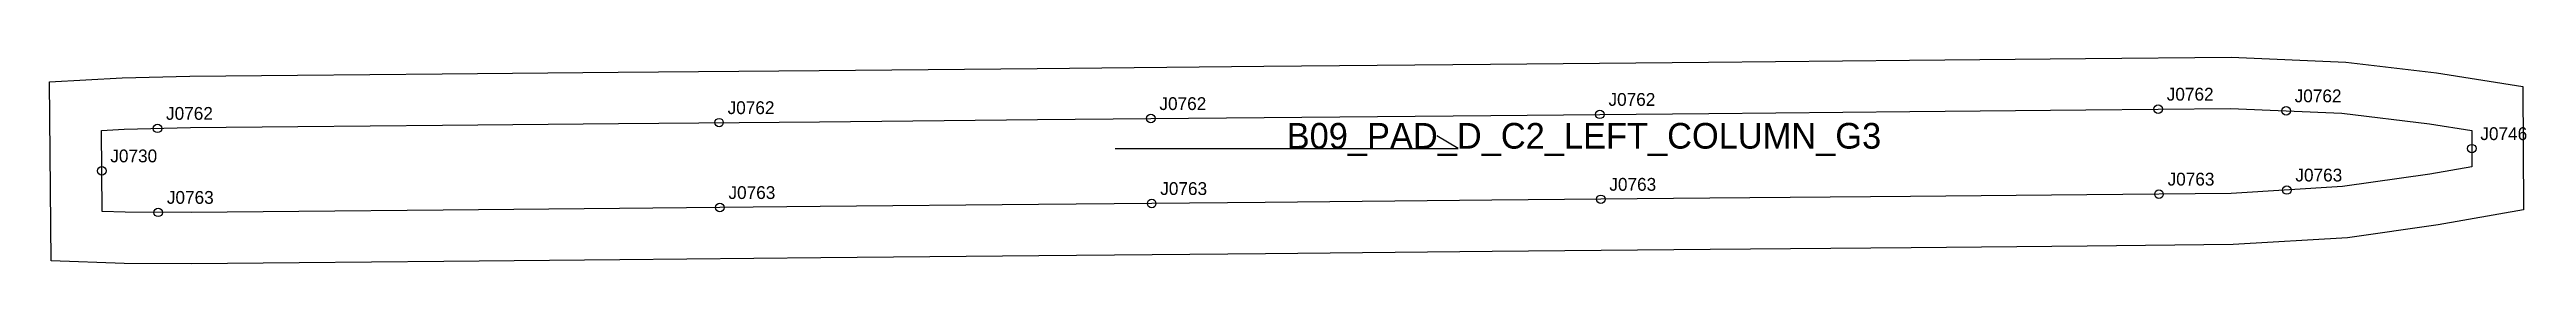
# Model space of a CAD drawing. Header units: millimetres. Extents: x -12 to 566, y -31 to 17.
import ezdxf

# ---------------------------------------------------------------- set-up
doc = ezdxf.new("R2010")
doc.units = ezdxf.units.MM
for name, color, linetype in [('CUT', 1, 'Continuous'), ('GRAIN', 3, 'Continuous'), ('LABEL', 7, 'Continuous'), ('NOTCH', 2, 'Continuous'), ('SEW', 5, 'Continuous')]:
    doc.layers.add(name, color=color, linetype=linetype)

msp = doc.modelspace()

# ---------------------------------------------------------------- linework, layer by layer
at = {"layer": 'CUT'}
msp.add_lwpolyline([(-12.1, 11.35), (4.88, 12.29), (20.61, 12.65), (45.75, 12.89), (79.46, 13.2), (120.55, 13.59), (167.42, 14.03), (218.27, 14.51), (271.16, 15), (324.05, 15.5), (374.91, 15.98), (421.78, 16.42), (462.86, 16.8), (496.89, 17.12), (523.62, 15.99), (544.78, 13.45), (564.91, 10.25), (565.08, -18.57), (545.14, -22.13), (524.01, -25.12), (497.3, -26.74), (463.28, -27.07), (422.2, -27.46), (375.33, -27.89), (324.47, -28.37), (271.58, -28.87), (218.69, -29.37), (167.84, -29.84), (120.97, -30.28), (79.88, -30.67), (46.17, -30.98), (21.04, -31.22), (5.28, -31.16), (-11.74, -30.5), (-12.1, 11.35)], close=True, dxfattribs=at)
at = {"layer": 'GRAIN'}
for p, q in [((236.52, -4.27), (316.52, -4.27)), ((316.52, -4.27), (311.52, -1.27))]:
    msp.add_line(p, q, dxfattribs=at)
at = {"layer": 'NOTCH'}
for centre in [(479.83, 4.96), (13.08, 0.47), (144.09, 1.81), (244.83, 2.76), (349.59, 3.74), (509.67, 4.57), (552.99, -4.27), (0.08, -9.48), (144.29, -18.06), (245.02, -17.12), (349.79, -16.13), (480.02, -14.91), (509.84, -13.96), (13.27, -19.19)]:
    msp.add_circle(centre, 1, dxfattribs=at)
at = {"layer": 'SEW'}
msp.add_lwpolyline([(0, 0), (5.35, 0.29), (20.81, 0.65), (45.86, 0.89), (79.58, 1.21), (120.66, 1.59), (167.53, 2.03), (218.39, 2.51), (271.28, 3), (324.16, 3.5), (375.02, 3.98), (421.89, 4.42), (462.97, 4.8), (496.69, 5.12), (522.65, 4.02), (543.12, 1.56), (552.97, 0), (553.02, -8.53), (543.24, -10.28), (522.8, -13.17), (496.88, -14.75), (463.17, -15.07), (422.08, -15.46), (375.22, -15.9), (324.36, -16.37), (271.47, -16.87), (218.58, -17.37), (167.72, -17.84), (120.85, -18.28), (79.77, -18.67), (46.06, -18.99), (21, -19.22), (5.54, -19.16), (0.16, -18.95)], close=True, dxfattribs=at)

# ---------------------------------------------------------------- texts
at = {"layer": 'LABEL'}
for s, height, p in [('J0762', 3, (146.09, 3.81)), ('J0762', 3, (246.83, 4.76)), ('J0762', 3, (351.59, 5.74)), ('J0762', 3, (481.83, 6.96)), ('J0762', 3, (511.67, 6.57)), ('J0762', 3, (15.08, 2.47)), ('B09_PAD_D_C2_LEFT_COLUMN_G3', 6, (276.52, -4.27)), ('J0746', 3, (554.99, -2.27)), ('J0730', 3, (2.08, -7.48)), ('J0763', 3, (351.79, -14.13)), ('J0763', 3, (482.02, -12.91)), ('J0763', 3, (511.84, -11.96)), ('J0763', 3, (15.27, -17.19)), ('J0763', 3, (146.29, -16.06)), ('J0763', 3, (247.02, -15.12))]:
    msp.add_text(s, height=height, dxfattribs=at).set_placement(p)

doc.saveas('drawing.dxf')
